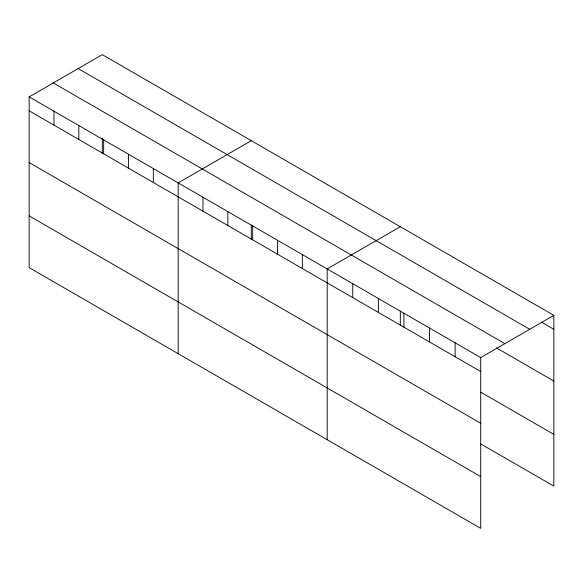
<?xml version="1.0" encoding="UTF-8"?>
<svg xmlns="http://www.w3.org/2000/svg" width="583" height="583" viewBox="0 0 583 583"><rect width="100%" height="100%" fill="white"/><g stroke="black" fill="none" stroke-linecap="round" stroke-linejoin="round"><path stroke-width="0.87" d="M29.15 96.88L480.713 357.583L480.713 528.351L29.15 267.641L29.15 96.88L102.287 54.649L553.85 315.359L553.85 486.12L480.96 444.042M251.302 140.685L178.165 182.909L178.165 353.677M400.317 226.714L327.18 268.945L327.18 439.713M480.713 357.583L553.85 315.359M541.447 322.122L553.85 329.286M78.151 68.583L529.714 329.293M53.286 82.939L504.849 343.649M496.468 347.913L553.85 381.042M29.15 110.806L480.713 371.517M480.96 392.286L553.85 434.371M29.15 162.562L480.713 423.273M29.15 215.892L480.713 476.595M455.119 342.811L455.119 356.745M429.533 328.032L429.533 341.966M403.946 313.26L403.946 327.194M400.317 311.067L400.317 325.285M378.36 298.489L378.36 312.422M352.766 283.717L352.766 297.651M302.344 254.603L302.344 268.537M277.508 240.262L277.508 254.195M252.672 225.927L252.672 239.861M251.302 225.038L251.302 239.256M227.836 211.585L227.836 225.519M203.001 197.251L203.001 211.184M153.329 168.567L153.329 182.501M128.493 154.233L128.493 168.166M103.657 139.891L103.657 153.825M102.287 138.113L102.287 153.22M78.822 125.556L78.822 139.49M53.986 111.215L53.986 125.148"/></g></svg>
